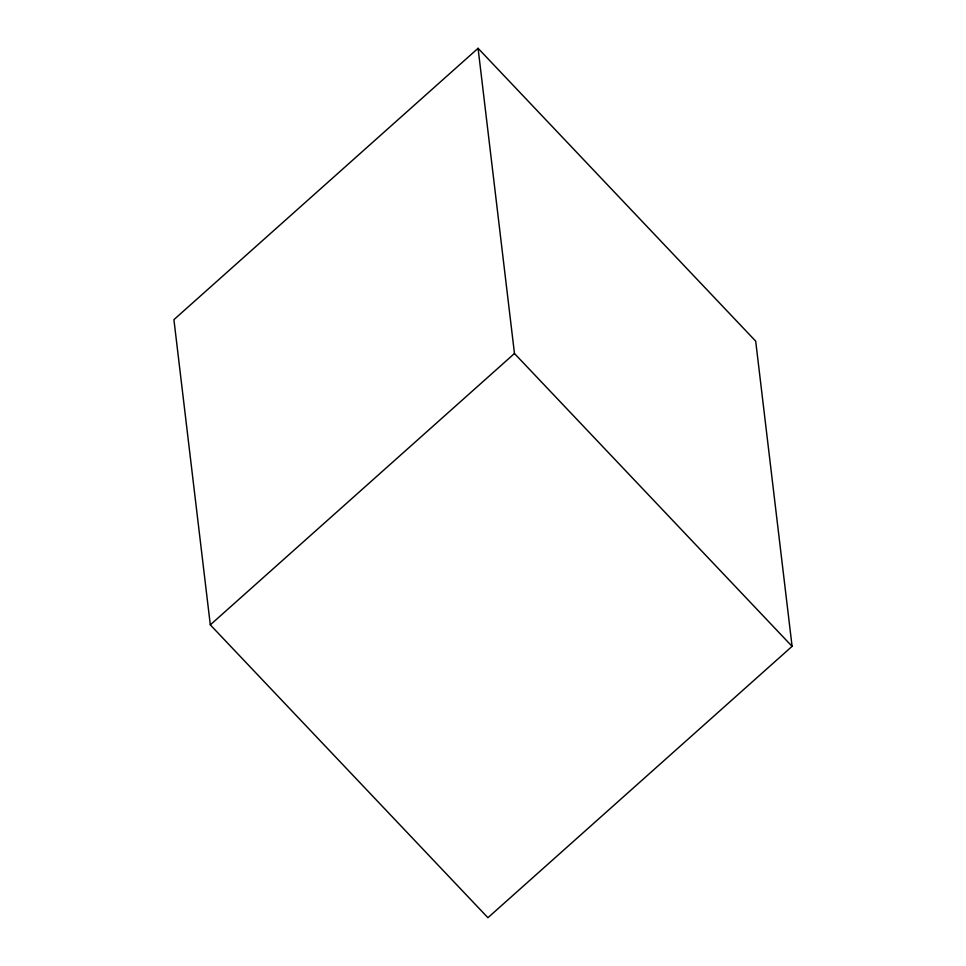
<?xml version="1.0" encoding="UTF-8"?>
<svg xmlns="http://www.w3.org/2000/svg" width="966" height="966" viewBox="0 0 966 966"><rect width="100%" height="100%" fill="white"/><g stroke="black" fill="none" stroke-linecap="round" stroke-linejoin="round"><path stroke-width="1.45" d="M478.073 48.3L173.916 319.649L210.31 624.857L487.927 917.7L792.084 646.351L755.69 341.143L478.073 48.3L514.467 353.508L792.084 646.351M210.31 624.857L514.467 353.508"/></g></svg>
